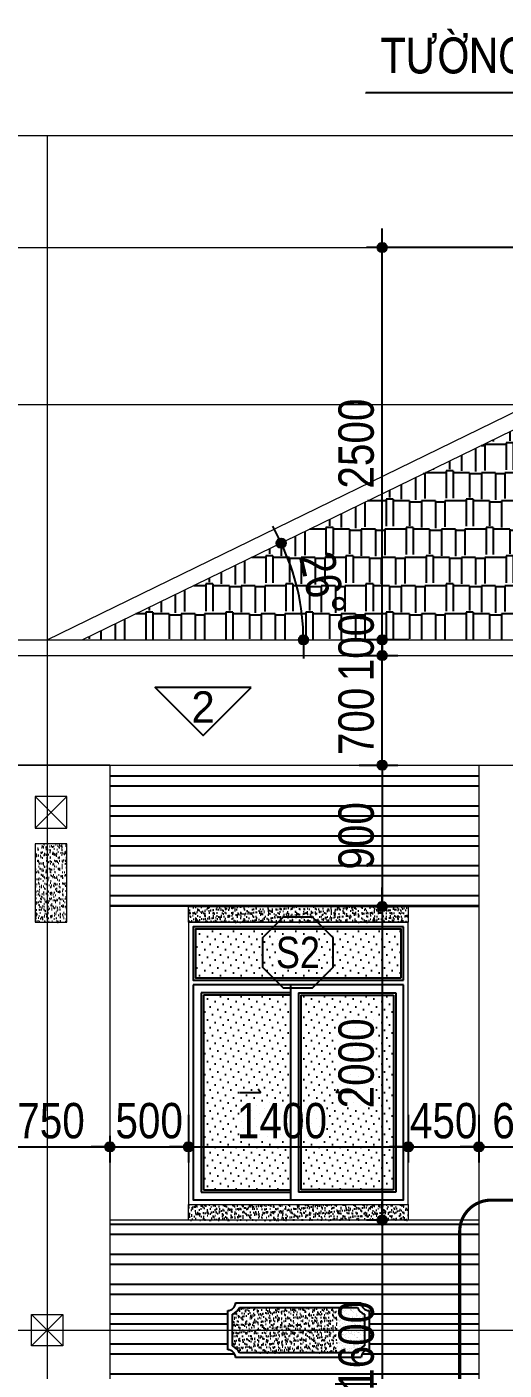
# Model space of a CAD drawing. Header units: millimetres. Extents: x 2605 to 44181, y 1776 to 19155.
# Drawn here: x 7137 to 10176, y 10561 to 19122 of the extents above; entities that cross this region are included whole.
import ezdxf
from ezdxf.enums import TextEntityAlignment as Align

# ---------------------------------------------------------------- set-up
doc = ezdxf.new("R2010")
doc.units = ezdxf.units.MM
doc.linetypes.add('ACAD_ISO10W100', pattern=[18, 12, -3, 0, -3])
doc.linetypes.add('DASHED2', pattern=[0.375, 0.25, -0.125])
for name, color, linetype in [('daucat', 220, 'Continuous'), ('DIM', 1, 'Continuous'), ('DOOR', 20, 'Continuous'), ('HACTH', 8, 'Continuous'), ('HATCH', 8, 'Continuous'), ('HATCHNGOI', 22, 'Continuous'), ('KINH 1', 142, 'Continuous'), ('netthay', 2, 'Continuous'), ('TAGS', 60, 'Continuous'), ('TEXT', 7, 'Continuous')]:
    doc.layers.add(name, color=color, linetype=linetype)
doc.layers.add('NET-THAY', color=2, linetype='Continuous', lineweight=13)
doc.layers.add('TRUC', color=24, linetype='Continuous', lineweight=0)
doc.styles.add('1', font='', dxfattribs={"height": 250})
doc.styles.add('AVO', font='')
doc.styles.add('HEL-CONDENSE', font='')
doc.styles.add('VNI-HELVE-CONDENSEN', font='')
doc.styles.get('1').set_extended_font_data('VNI-Helve-Condense')
doc.styles.get('AVO').set_extended_font_data('VNI-Avo')
doc.styles.get('HEL-CONDENSE').set_extended_font_data('VNI-Helve-Condense')
doc.styles.get('VNI-HELVE-CONDENSEN').set_extended_font_data('VNI-Helve-Condense')
doc.dimstyles.new('D100', dxfattribs={"dimtxt": 225, "dimasz": 1.2, "dimexe": 100, "dimexo": 0, "dimgap": 50, "dimtad": 1, "dimdec": 0, "dimzin": 13, "dimdsep": 46, "dimtxsty": 'HEL-CONDENSE', "dimblk": 'D50', "dimcen": 0, "dimclrd": 1, "dimclre": 1, "dimclrt": 7, "dimadec": 0, "dimazin": 0, "dimtfac": 1, "dimtdec": 0, "dimtmove": 0, "dimatfit": 3, "dimldrblk": 'D50', "dimfxl": 1, "dimtolj": 1, "dimtzin": 13, "dimarcsym": 0})
pattern_1 = [(180, (-155115.41, -494922.03), (-1e-14, -190.5), []), (180, (-155178.91, -494858.53), (-1e-14, -190.5), [])]
pattern_2 = [(37.5, (-1291710.998, -283484.096), (-1.2000235, 36.7059928), [0, -28.956, 0, -32.385, 0, -30.95625]), (7.5, (-1291711, -283484.096), (33.7142462, 53.7618825), [0, -15.621, 0, -26.0985, 0, -10.00125]), (327.5, (-1291734.43, -283484.096), (59.3244278, 0.10778885), [0, -9.525, 0, -34.29, 0, -44.7675]), (317.5, (-1291734.43, -283484.096), (57.266734, 16.7196992), [0, -4.7625, 0, -22.479, 0, -25.7175])]

# ---------------------------------------------------------------- blocks, each defined once
blk = doc.blocks.new('KH-CUADI')
at = {"layer": 'TAGS'}
blk.add_lwpolyline([(-124, 300), (-300, 124), (-300, -124), (-124, -300), (124, -300), (300, -124), (300, 124), (124, 300)], close=True, dxfattribs=at)
at = {"layer": 'TAGS', "style": 'VNI-HELVE-CONDENSEN'}
blk.add_attdef('D', text='', height=300, dxfattribs=at).set_placement((0, 0), align=Align.MIDDLE)
blk = doc.blocks.new('A$C5F62150E')
at = {"layer": 'KINH 1'}
h = blk.add_hatch(dxfattribs=at)
h.set_pattern_fill('DOTS', color=256, scale=750, angle=45, style=0)
h.set_pattern_definition([(45, (0, 0), (-16.5728, 49.71845), [0, -46.875])])
h.paths.add_polyline_path([(2528.9, 1072.2), (1218.9, 1072.2), (1218.9, 762.2), (2528.9, 762.2)])
h.paths.add_polyline_path([(1823.9, 652.2), (1268.9, 652.2), (1268.9, -587.8), (1823.9, -587.8)])
h.paths.add_polyline_path([(2478.9, 652.2), (1888.9, 652.2), (1888.9, -587.8), (2478.9, -587.8)])
at = {"layer": 'DOOR'}
for p, q in [((2543.9, 747.2), (2543.9, 1087.2)), ((2543.9, 717.2), (1203.9, 717.2)), ((1823.9, 717.2), (1823.9, -652.8)), ((1823.9, 667.2), (1253.9, 667.2)), ((1253.9, 667.2), (1253.9, -602.8)), ((1873.9, 667.2), (1873.9, -602.8)), ((1873.9, 667.2), (2493.9, 667.2)), ((2493.9, 667.2), (2493.9, -602.8)), ((1253.9, -602.8), (1823.9, -602.8)), ((2493.9, -602.8), (1873.9, -602.8))]:
    blk.add_line(p, q, dxfattribs=at)
at = {"layer": 'DOOR', "color": 8}
for p, q in [((1823.9, 652.2), (1268.9, 652.2)), ((1268.9, 652.2), (1268.9, -587.8)), ((1888.9, 652.2), (1888.9, -587.8)), ((1888.9, 652.2), (2478.9, 652.2)), ((2478.9, 652.2), (2478.9, -587.8)), ((1268.9, -587.8), (1823.9, -587.8)), ((2478.9, -587.8), (1888.9, -587.8))]:
    blk.add_line(p, q, dxfattribs=at)
at = {"layer": 'DOOR'}
for points in [[(2543.9, 1087.2), (1203.9, 1087.2), (1203.9, 747.2), (2543.9, 747.2)], [(1203.9, 717.2), (1203.9, -652.8), (2543.9, -652.8), (2543.9, 717.2)], [(1501.6, 32.3), (1632, 32.3), (1618.7, 53)], [(2246.2, 32.3), (2115.8, 32.3), (2129.1, 53)]]:
    blk.add_lwpolyline(points, dxfattribs=at)
at = {"layer": 'DOOR', "color": 8}
blk.add_lwpolyline([(2528.9, 762.2), (2528.9, 1072.2), (1218.9, 1072.2), (1218.9, 762.2), (2528.9, 762.2)], close=True, dxfattribs=at)
at = {"layer": 'NET-THAY'}
for p, q in [((1173.9, 1117.2), (2573.9, 1117.2)), ((2573.9, -682.8), (2573.9, 1117.2)), ((1173.9, -682.8), (2573.9, -682.8))]:
    blk.add_line(p, q, dxfattribs=at)
blk.add_lwpolyline([(1173.9, 1117.2), (1173.9, -682.8)], dxfattribs=at)
at = {"layer": 'TAGS', "linetype": 'Continuous'}
ref = blk.add_blockref('KH-CUADI', (1871, 924.3), dxfattribs=dict(at, xscale=0.75, yscale=0.75, zscale=0.75, rotation=180))
ref.add_attrib('D', 'S2', dxfattribs={"color": 7, "height": 200, "style": 'VNI-HELVE-CONDENSEN'}).set_placement((1871, 924.3), align=Align.MIDDLE)
blk = doc.blocks.new('D50')
at = {"layer": 'DIM'}
blk.add_hatch(color=256, dxfattribs=at).paths.add_polyline_path([(25, 0, 1), (-25, 0, 1)])
blk.add_line((25, 0), (100, 0), dxfattribs=at)
blk.add_circle((0, 0), 25, dxfattribs=at)
blk = doc.blocks.new('*D247')
at = {"layer": 'DEFPOINTS', "color": 0, "linetype": 'Continuous', "transparency": 16777216}
for p in [(6915.7, 12054.3), (7665.7, 12054.3), (7665.7, 11984.7)]:
    blk.add_point(p, dxfattribs=at)
at = {"layer": 'DIM', "color": 1, "linetype": 'Continuous', "lineweight": -2, "transparency": 16777216}
for p, q in [((6915.7, 12054.3), (6915.7, 11884.7)), ((7665.7, 12054.3), (7665.7, 11884.7)), ((6916.9, 11984.7), (7664.5, 11984.7))]:
    blk.add_line(p, q, dxfattribs=at)
at = {"layer": 'DIM', "color": 1, "linetype": 'Continuous', "lineweight": -2, "transparency": 16777216, "xscale": 1.199999999999999, "yscale": 1.199999999999999, "zscale": 1.199999999999999, "rotation": 180}
blk.add_blockref('D50', (6915.7, 11984.7), dxfattribs=at)
at = {"layer": 'DIM', "color": 1, "linetype": 'Continuous', "lineweight": -2, "transparency": 16777216, "xscale": 1.199999999999999, "yscale": 1.199999999999999, "zscale": 1.199999999999999}
blk.add_blockref('D50', (7665.7, 11984.7), dxfattribs=at)
at = {"layer": 'DIM', "color": 7, "linetype": 'Continuous', "transparency": 16777216, "insert": (7290.7, 12149.6), "char_height": 225, "attachment_point": 5, "style": 'HEL-CONDENSE'}
blk.add_mtext('\\A1;750', dxfattribs=at)
blk = doc.blocks.new('*D248')
at = {"layer": 'DEFPOINTS', "color": 0, "linetype": 'Continuous', "transparency": 16777216}
for p in [(8165.7, 12188.4), (7665.7, 12054.3), (8165.7, 11984.7)]:
    blk.add_point(p, dxfattribs=at)
at = {"layer": 'DIM', "color": 1, "linetype": 'Continuous', "lineweight": -2, "transparency": 16777216}
for p, q in [((8165.7, 12188.4), (8165.7, 11884.7)), ((7665.7, 12054.3), (7665.7, 11884.7)), ((7666.9, 11984.7), (8164.5, 11984.7))]:
    blk.add_line(p, q, dxfattribs=at)
at = {"layer": 'DIM', "color": 1, "linetype": 'Continuous', "lineweight": -2, "transparency": 16777216, "xscale": 1.199999999999999, "yscale": 1.199999999999999, "zscale": 1.199999999999999, "rotation": 180}
blk.add_blockref('D50', (7665.7, 11984.7), dxfattribs=at)
at = {"layer": 'DIM', "color": 1, "linetype": 'Continuous', "lineweight": -2, "transparency": 16777216, "xscale": 1.199999999999999, "yscale": 1.199999999999999, "zscale": 1.199999999999999}
blk.add_blockref('D50', (8165.7, 11984.7), dxfattribs=at)
at = {"layer": 'DIM', "color": 7, "linetype": 'Continuous', "transparency": 16777216, "insert": (7915.7, 12149.6), "char_height": 225, "attachment_point": 5, "style": 'HEL-CONDENSE'}
blk.add_mtext('\\A1;500', dxfattribs=at)
blk = doc.blocks.new('*D249')
at = {"layer": 'DEFPOINTS', "color": 0, "linetype": 'Continuous', "transparency": 16777216}
for p in [(8165.7, 12188.4), (9565.7, 12188.4), (9565.7, 11984.7)]:
    blk.add_point(p, dxfattribs=at)
at = {"layer": 'DIM', "color": 1, "linetype": 'Continuous', "lineweight": -2, "transparency": 16777216}
for p, q in [((8165.7, 12188.4), (8165.7, 11884.7)), ((9565.7, 12188.4), (9565.7, 11884.7)), ((8166.9, 11984.7), (9564.5, 11984.7))]:
    blk.add_line(p, q, dxfattribs=at)
at = {"layer": 'DIM', "color": 1, "linetype": 'Continuous', "lineweight": -2, "transparency": 16777216, "xscale": 1.199999999999999, "yscale": 1.199999999999999, "zscale": 1.199999999999999, "rotation": 180}
blk.add_blockref('D50', (8165.7, 11984.7), dxfattribs=at)
at = {"layer": 'DIM', "color": 1, "linetype": 'Continuous', "lineweight": -2, "transparency": 16777216, "xscale": 1.199999999999999, "yscale": 1.199999999999999, "zscale": 1.199999999999999}
blk.add_blockref('D50', (9565.7, 11984.7), dxfattribs=at)
at = {"layer": 'DIM', "color": 7, "linetype": 'Continuous', "transparency": 16777216, "insert": (8761.1, 12149.6), "char_height": 225, "attachment_point": 5, "style": 'HEL-CONDENSE'}
blk.add_mtext('\\A1;1400', dxfattribs=at)
blk = doc.blocks.new('*D250')
at = {"layer": 'DEFPOINTS', "color": 0, "linetype": 'Continuous', "transparency": 16777216}
for p in [(9565.7, 12188.4), (10015.7, 12188.4), (10015.7, 11984.7)]:
    blk.add_point(p, dxfattribs=at)
at = {"layer": 'DIM', "color": 1, "linetype": 'Continuous', "lineweight": -2, "transparency": 16777216}
for p, q in [((9565.7, 12188.4), (9565.7, 11884.7)), ((10015.7, 12188.4), (10015.7, 11884.7)), ((9566.9, 11984.7), (10014.5, 11984.7))]:
    blk.add_line(p, q, dxfattribs=at)
at = {"layer": 'DIM', "color": 1, "linetype": 'Continuous', "lineweight": -2, "transparency": 16777216, "xscale": 1.199999999999999, "yscale": 1.199999999999999, "zscale": 1.199999999999999, "rotation": 180}
blk.add_blockref('D50', (9565.7, 11984.7), dxfattribs=at)
at = {"layer": 'DIM', "color": 1, "linetype": 'Continuous', "lineweight": -2, "transparency": 16777216, "xscale": 1.199999999999999, "yscale": 1.199999999999999, "zscale": 1.199999999999999}
blk.add_blockref('D50', (10015.7, 11984.7), dxfattribs=at)
at = {"layer": 'DIM', "color": 7, "linetype": 'Continuous', "transparency": 16777216, "insert": (9790.7, 12149.6), "char_height": 225, "attachment_point": 5, "style": 'HEL-CONDENSE'}
blk.add_mtext('\\A1;450', dxfattribs=at)
blk = doc.blocks.new('*D251')
at = {"layer": 'DEFPOINTS', "color": 0, "linetype": 'Continuous', "transparency": 16777216}
for p in [(10615.7, 12263.5), (10015.7, 12188.4), (10615.7, 11984.7)]:
    blk.add_point(p, dxfattribs=at)
at = {"layer": 'DIM', "color": 1, "linetype": 'Continuous', "lineweight": -2, "transparency": 16777216}
for p, q in [((10615.7, 12263.5), (10615.7, 11884.7)), ((10015.7, 12188.4), (10015.7, 11884.7)), ((10016.9, 11984.7), (10614.5, 11984.7))]:
    blk.add_line(p, q, dxfattribs=at)
at = {"layer": 'DIM', "color": 1, "linetype": 'Continuous', "lineweight": -2, "transparency": 16777216, "xscale": 1.199999999999999, "yscale": 1.199999999999999, "zscale": 1.199999999999999, "rotation": 180}
blk.add_blockref('D50', (10015.7, 11984.7), dxfattribs=at)
at = {"layer": 'DIM', "color": 1, "linetype": 'Continuous', "lineweight": -2, "transparency": 16777216, "xscale": 1.199999999999999, "yscale": 1.199999999999999, "zscale": 1.199999999999999}
blk.add_blockref('D50', (10615.7, 11984.7), dxfattribs=at)
at = {"layer": 'DIM', "color": 7, "linetype": 'Continuous', "transparency": 16777216, "insert": (10315.7, 12149.6), "char_height": 225, "attachment_point": 5, "style": 'HEL-CONDENSE'}
blk.add_mtext('\\A1;600', dxfattribs=at)
blk = doc.blocks.new('*D189')
at = {"layer": 'DEFPOINTS', "color": 0, "linetype": 'Continuous', "transparency": 16777216}
for p in [(9316.9, 14416.1), (9316.9, 13516.1), (9399.6, 13516.1)]:
    blk.add_point(p, dxfattribs=at)
at = {"layer": 'DIM', "color": 1, "linetype": 'Continuous', "lineweight": -2, "transparency": 16777216}
for p, q in [((9316.9, 14416.1), (9499.6, 14416.1)), ((9399.6, 14414.9), (9399.6, 13517.3)), ((9316.9, 13516.1), (9499.6, 13516.1))]:
    blk.add_line(p, q, dxfattribs=at)
at = {"layer": 'DIM', "color": 1, "linetype": 'Continuous', "lineweight": -2, "transparency": 16777216, "xscale": 1.199999999999999, "yscale": 1.199999999999999, "zscale": 1.199999999999999}
for p, rotation in [((9399.6, 14416.1), 90), ((9399.6, 13516.1), 270)]:
    blk.add_blockref('D50', p, dxfattribs=dict(at, rotation=rotation))
at = {"layer": 'DIM', "color": 7, "linetype": 'Continuous', "transparency": 16777216, "insert": (9234.7, 13966.1), "char_height": 225, "attachment_point": 5, "rotation": 90, "style": 'HEL-CONDENSE'}
blk.add_mtext('\\A1;900', dxfattribs=at)
blk = doc.blocks.new('*D190')
at = {"layer": 'DEFPOINTS', "color": 0, "linetype": 'Continuous', "transparency": 16777216}
for p in [(9316.9, 13516.1), (9399.6, 11516.1), (9399.6, 11516.1)]:
    blk.add_point(p, dxfattribs=at)
at = {"layer": 'DIM', "color": 1, "linetype": 'Continuous', "lineweight": -2, "transparency": 16777216}
for p, q in [((9316.9, 13516.1), (9499.6, 13516.1)), ((9399.6, 13514.9), (9399.6, 11517.3)), ((9399.6, 11516.1), (9299.6, 11516.1))]:
    blk.add_line(p, q, dxfattribs=at)
at = {"layer": 'DIM', "color": 1, "linetype": 'Continuous', "lineweight": -2, "transparency": 16777216, "xscale": 1.199999999999999, "yscale": 1.199999999999999, "zscale": 1.199999999999999}
for p, rotation in [((9399.6, 13516.1), 90), ((9399.6, 11516.1), 270)]:
    blk.add_blockref('D50', p, dxfattribs=dict(at, rotation=rotation))
at = {"layer": 'DIM', "color": 7, "linetype": 'Continuous', "transparency": 16777216, "insert": (9234.7, 12516.1), "char_height": 225, "attachment_point": 5, "rotation": 90, "style": 'HEL-CONDENSE'}
blk.add_mtext('\\A1;2000', dxfattribs=at)
blk = doc.blocks.new('*D191')
at = {"layer": 'DEFPOINTS', "color": 0, "linetype": 'Continuous', "transparency": 16777216}
for p in [(9399.6, 11516.1), (9399.6, 9916.1), (9399.6, 9916.1)]:
    blk.add_point(p, dxfattribs=at)
at = {"layer": 'DIM', "color": 1, "linetype": 'Continuous', "lineweight": -2, "transparency": 16777216}
for p, q in [((9399.6, 11516.1), (9299.6, 11516.1)), ((9399.6, 11514.9), (9399.6, 9917.3)), ((9399.6, 9916.1), (9299.6, 9916.1))]:
    blk.add_line(p, q, dxfattribs=at)
at = {"layer": 'DIM', "color": 1, "linetype": 'Continuous', "lineweight": -2, "transparency": 16777216, "xscale": 1.199999999999999, "yscale": 1.199999999999999, "zscale": 1.199999999999999}
for p, rotation in [((9399.6, 11516.1), 90), ((9399.6, 9916.1), 270)]:
    blk.add_blockref('D50', p, dxfattribs=dict(at, rotation=rotation))
at = {"layer": 'DIM', "color": 7, "linetype": 'Continuous', "transparency": 16777216, "insert": (9234.7, 10716.1), "char_height": 225, "attachment_point": 5, "rotation": 90, "style": 'HEL-CONDENSE'}
blk.add_mtext('\\A1;1600', dxfattribs=at)
blk = doc.blocks.new('*D196')
at = {"layer": 'DEFPOINTS', "color": 0, "linetype": 'Continuous', "transparency": 16777216}
for p in [(9252.2, 15116.1), (9399.6, 15116.1), (9252.2, 14416.1)]:
    blk.add_point(p, dxfattribs=at)
at = {"layer": 'DIM', "color": 1, "linetype": 'Continuous', "lineweight": -2, "transparency": 16777216}
for p, q in [((9252.2, 15116.1), (9499.6, 15116.1)), ((9399.6, 14417.3), (9399.6, 15114.9)), ((9252.2, 14416.1), (9499.6, 14416.1))]:
    blk.add_line(p, q, dxfattribs=at)
at = {"layer": 'DIM', "color": 1, "linetype": 'Continuous', "lineweight": -2, "transparency": 16777216, "xscale": 1.199999999999999, "yscale": 1.199999999999999, "zscale": 1.199999999999999}
for p, rotation in [((9399.6, 15116.1), 90), ((9399.6, 14416.1), 270)]:
    blk.add_blockref('D50', p, dxfattribs=dict(at, rotation=rotation))
at = {"layer": 'DIM', "color": 7, "linetype": 'Continuous', "transparency": 16777216, "insert": (9234.7, 14695.2), "char_height": 225, "attachment_point": 5, "rotation": 90, "style": 'HEL-CONDENSE'}
blk.add_mtext('\\A1;700', dxfattribs=at)
blk = doc.blocks.new('*D197')
at = {"layer": 'DEFPOINTS', "color": 0, "linetype": 'Continuous', "transparency": 16777216}
for p in [(9399.6, 15216.1), (9569, 15216.1), (9252.2, 15116.1)]:
    blk.add_point(p, dxfattribs=at)
at = {"layer": 'DIM', "color": 1, "linetype": 'Continuous', "lineweight": -2, "transparency": 16777216}
for p, q in [((9569, 15216.1), (9299.6, 15216.1)), ((9399.6, 15217.3), (9399.6, 15218.5)), ((9399.6, 15116.1), (9399.6, 15216.1)), ((9252.2, 15116.1), (9499.6, 15116.1)), ((9399.6, 15114.9), (9399.6, 15113.7))]:
    blk.add_line(p, q, dxfattribs=at)
at = {"layer": 'DIM', "color": 1, "linetype": 'Continuous', "lineweight": -2, "transparency": 16777216, "xscale": 1.199999999999999, "yscale": 1.199999999999999, "zscale": 1.199999999999999}
for p, rotation in [((9399.6, 15216.1), 270), ((9399.6, 15116.1), 90)]:
    blk.add_blockref('D50', p, dxfattribs=dict(at, rotation=rotation))
at = {"layer": 'DIM', "color": 7, "linetype": 'Continuous', "transparency": 16777216, "insert": (9234.7, 15166.1), "char_height": 225, "attachment_point": 5, "rotation": 90, "style": 'HEL-CONDENSE'}
blk.add_mtext('\\A1;100', dxfattribs=at)
blk = doc.blocks.new('*D198')
at = {"layer": 'DEFPOINTS', "color": 0, "linetype": 'Continuous', "transparency": 16777216}
for p in [(9399.6, 17716.1), (10508.4, 17716.1), (9569, 15216.1)]:
    blk.add_point(p, dxfattribs=at)
at = {"layer": 'DIM', "color": 1, "linetype": 'Continuous', "lineweight": -2, "transparency": 16777216}
for p, q in [((10508.4, 17716.1), (9299.6, 17716.1)), ((9399.6, 15217.3), (9399.6, 17714.9)), ((9569, 15216.1), (9299.6, 15216.1))]:
    blk.add_line(p, q, dxfattribs=at)
at = {"layer": 'DIM', "color": 1, "linetype": 'Continuous', "lineweight": -2, "transparency": 16777216, "xscale": 1.199999999999999, "yscale": 1.199999999999999, "zscale": 1.199999999999999}
for p, rotation in [((9399.6, 17716.1), 90), ((9399.6, 15216.1), 270)]:
    blk.add_blockref('D50', p, dxfattribs=dict(at, rotation=rotation))
at = {"layer": 'DIM', "color": 7, "linetype": 'Continuous', "transparency": 16777216, "insert": (9234.7, 16466.1), "char_height": 225, "attachment_point": 5, "rotation": 90, "style": 'HEL-CONDENSE'}
blk.add_mtext('\\A1;2500', dxfattribs=at)
blk = doc.blocks.new('TUONG-NAM')
at = {"layer": 'TAGS'}
blk.add_lwpolyline([(-453, -453), (453, -453), (0, 0)], close=True, dxfattribs=at)
at = {"layer": 'TAGS', "linetype": 'Continuous', "style": 'AVO'}
blk.add_attdef('KH-TUONG', text='', height=250, dxfattribs=at).set_placement((0, -269), align=Align.MIDDLE_CENTER)
blk = doc.blocks.new('*D161')
at = {"layer": 'DEFPOINTS', "color": 0, "linetype": 'Continuous', "transparency": 16777216}
for p in [(12414.5, 17616.1), (8881.6, 15427.6), (6315.7, 15216.1), (7493.8, 15216.1), (21176.9, 15216.1)]:
    blk.add_point(p, dxfattribs=at)
at = {"layer": 'DIM', "color": 1, "linetype": 'Continuous', "lineweight": -2, "transparency": 16777216}
blk.add_arc((7493.8, 15216.1), 1403.8, 0.04898, 25.95102, dxfattribs=at)
at = {"layer": 'DIM', "color": 1, "linetype": 'Continuous', "lineweight": -2, "transparency": 16777216, "xscale": 1.199999999999999, "yscale": 1.199999999999999, "zscale": 1.199999999999999}
for p, rotation in [((8755.5, 15831.5), 115.975511560504), ((8897.6, 15216.1), 270.024488439497)]:
    blk.add_blockref('D50', p, dxfattribs=dict(at, rotation=rotation))
at = {"layer": 'DIM', "color": 7, "linetype": 'Continuous', "transparency": 16777216, "insert": (9022.3, 15569), "char_height": 225, "attachment_point": 5, "rotation": 283, "style": 'HEL-CONDENSE'}
blk.add_mtext('\\A1;26°', dxfattribs=at)

msp = doc.modelspace()

# ---------------------------------------------------------------- hatches: boundary and pattern name
at = {"layer": 'HACTH'}
h = msp.add_hatch(dxfattribs=at)
h.set_pattern_fill('ANSI32', color=256, scale=20, angle=135, style=0)
h.set_pattern_definition(pattern_1)
h.paths.add_polyline_path([(19565.677, 13516.106), (21265.677, 13516.106), (21265.677, 14416.106), (19565.677, 14416.106)])
h.paths.add_polyline_path([(16565.677, 13516.106), (18965.677, 13516.106), (18965.677, 14416.106), (16565.677, 14416.106)])
h.paths.add_polyline_path([(13565.677, 13516.106), (15965.677, 13516.106), (15965.677, 14416.106), (13565.677, 14416.106)])
h.paths.add_polyline_path([(10615.677, 13516.106), (12965.677, 13516.106), (12965.677, 14416.106), (10615.677, 14416.106)])
h.paths.add_polyline_path([(7665.677, 13516.106), (10015.677, 13516.106), (10015.677, 14416.106), (7665.677, 14416.106)])
h = msp.add_hatch(dxfattribs=at)
h.set_pattern_fill('ANSI32', color=256, scale=20, angle=135, style=0)
h.set_pattern_definition(pattern_1)
h.paths.add_polyline_path([(10015.677, 11516.106), (7665.677, 11516.106), (7665.677, 10816.106), (8415.677, 10816.106), (8415.677, 10941.106, 0.41421356), (8465.677, 10991.106), (9265.677, 10991.106, 0.41421356), (9315.677, 10941.106), (9315.677, 10816.106), (10015.677, 10816.106)])
h.paths.add_polyline_path([(12965.677, 11516.106), (10615.677, 11516.106), (10615.677, 10816.106), (11315.677, 10816.106), (11315.677, 10941.106, 0.41421356), (11365.677, 10991.106), (12165.677, 10991.106, 0.41421356), (12215.677, 10941.106), (12215.677, 10816.106), (12965.677, 10816.106)])
h.paths.add_polyline_path([(15965.677, 11516.106), (13565.677, 11516.106), (13565.677, 10816.106), (14315.677, 10816.106), (14315.677, 10941.106, 0.41421356), (14365.677, 10991.106), (15165.677, 10991.106, 0.41421356), (15215.677, 10941.106), (15215.677, 10816.106), (15965.677, 10816.106)])
h.paths.add_polyline_path([(21464.353, 11000.709), (26137.78, 11000.709), (26137.78, 10546.589), (21464.353, 10546.589)], flags=9)
edge = h.paths.add_edge_path()
edge.add_line((7665.677, 9916.106), (10015.677, 9916.106))
edge.add_line((10015.677, 9916.106), (10015.677, 10816.106))
edge.add_line((10015.677, 10816.106), (9315.677, 10816.106))
edge.add_line((9315.677, 10816.106), (9315.677, 10691.106))
edge.add_arc((9315.677, 10641.106), 50, 90, 180)
edge.add_line((9265.677, 10641.106), (8465.677, 10641.106))
edge.add_arc((8415.677, 10641.106), 50, 0, 90)
edge.add_line((8415.677, 10691.106), (8415.677, 10816.106))
edge.add_line((8415.677, 10816.106), (7665.677, 10816.106))
edge.add_line((7665.677, 10816.106), (7665.677, 9916.106))
edge = h.paths.add_edge_path()
edge.add_line((10615.677, 9916.106), (12965.677, 9916.106))
edge.add_line((12965.677, 9916.106), (12965.677, 10816.106))
edge.add_line((12965.677, 10816.106), (12215.677, 10816.106))
edge.add_line((12215.677, 10816.106), (12215.677, 10691.106))
edge.add_arc((12215.677, 10641.106), 50, 90, 180)
edge.add_line((12165.677, 10641.106), (11365.677, 10641.106))
edge.add_arc((11315.677, 10641.106), 50, 0, 90)
edge.add_line((11315.677, 10691.106), (11315.677, 10816.106))
edge.add_line((11315.677, 10816.106), (10615.677, 10816.106))
edge.add_line((10615.677, 10816.106), (10615.677, 9916.106))
edge = h.paths.add_edge_path()
edge.add_line((13565.677, 9916.106), (15965.677, 9916.106))
edge.add_line((15965.677, 9916.106), (15965.677, 10816.106))
edge.add_line((15965.677, 10816.106), (15215.677, 10816.106))
edge.add_line((15215.677, 10816.106), (15215.677, 10691.106))
edge.add_arc((15215.677, 10641.106), 50, 90, 180)
edge.add_line((15165.677, 10641.106), (14365.677, 10641.106))
edge.add_arc((14315.677, 10641.106), 50, 0, 90)
edge.add_line((14315.677, 10691.106), (14315.677, 10816.106))
edge.add_line((14315.677, 10816.106), (13565.677, 10816.106))
edge.add_line((13565.677, 10816.106), (13565.677, 9916.106))
at = {"layer": 'HATCH'}
h = msp.add_hatch(dxfattribs=at)
h.set_pattern_fill('AR-SAND', color=256, scale=0.75, style=0)
h.set_pattern_definition(pattern_2)
h.paths.add_polyline_path([(7190.677, 13416.106), (7390.677, 13416.106), (7390.677, 13916.106), (7190.677, 13916.106)])
h = msp.add_hatch(dxfattribs=at)
h.set_pattern_fill('AR-SAND', color=256, scale=0.75, style=0)
h.set_pattern_definition(pattern_2)
h.paths.add_polyline_path([(8165.677, 13516.106), (9565.677, 13516.106), (9565.677, 13416.106), (8165.677, 13416.106)])
h = msp.add_hatch(dxfattribs=at)
h.set_pattern_fill('AR-SAND', color=256, scale=0.75, style=0)
h.set_pattern_definition(pattern_2)
h.paths.add_polyline_path([(8165.677, 11616.106), (9565.677, 11616.106), (9565.677, 11516.106), (8165.677, 11516.106)])
h = msp.add_hatch(dxfattribs=at)
h.set_pattern_fill('AR-SAND', color=256, scale=0.75, style=0)
h.set_pattern_definition(pattern_2)
h.paths.add_polyline_path([(9241.515, 10961.106), (8489.839, 10961.106, -0.20323136), (8445.677, 10916.944), (8445.677, 10715.268, -0.20323136), (8489.839, 10671.106), (9241.515, 10671.106, -0.20323136), (9285.677, 10715.268), (9285.677, 10916.944, -0.20323136)])
at = {"layer": 'HATCHNGOI'}
h = msp.add_hatch(dxfattribs=at)
h.set_pattern_fill('AR-RSHKE', color=34, scale=15, angle=180, style=0)
h.set_pattern_definition([(180, (-1036016.52, 306620.13), (-382.5, -180), [90, -75, 105, -45, 135, -60]), (180, (-1036106.52, 306612.63), (-382.5, -180), [75, -285, 60, -90]), (180, (-1036286.52, 306631.38), (-382.5, -180), [45, -465]), (270, (-1036016.52, 306620.13), (127.5, -180), [172.5, -547.5]), (270, (-1036106.52, 306620.13), (127.5, -180), [168.75, -551.25]), (270, (-1036181.52, 306620.13), (127.5, -180), [157.5, -562.5]), (270, (-1036286.52, 306631.38), (127.5, -180), [172.5, -547.5]), (270, (-1036331.52, 306631.38), (127.5, -180), [172.5, -547.5]), (270, (-1036466.52, 306620.13), (127.5, -180), [165, -555])])
h.paths.add_polyline_path([(10265.677, 16611.545), (10265.677, 15216.106), (13042.942, 15216.106)])
h.paths.add_polyline_path([(10265.677, 16568.043), (7493.794, 15216.106), (10265.677, 15216.106)])

# ---------------------------------------------------------------- linework, layer by layer
at = {"layer": 'daucat', "linetype": 'DASHED2', "ltscale": 500, "const_width": 20}
msp.add_lwpolyline([(10092.776, 11644.615), (13516.954, 11644.615, -0.41421356), (13716.954, 11444.615), (13716.954, 9834.914, -0.41421356), (13516.954, 9634.914), (10092.776, 9634.914, -0.41421356), (9892.776, 9834.914), (9892.776, 11444.615, -0.41421356)], format="xyb", close=True, dxfattribs=at)
at = {"layer": 'NET-THAY'}
for p, q in [((7265.677, 15216.106), (12391.436, 17716.106)), ((7488.411, 15216.106), (10309.61, 16589.471)), ((6315.677, 15216.106), (21176.905, 15216.106)), ((6315.677, 15116.106), (21211.216, 15116.106)), ((6365.677, 14416.106), (20955.359, 14416.106)), ((7665.677, 14416.106), (7065.677, 14416.106)), ((8165.677, 13516.106), (7665.677, 13516.106)), ((9565.677, 13516.106), (10015.682, 13516.106)), ((10015.677, 11516.106), (7665.677, 11516.106))]:
    msp.add_line(p, q, dxfattribs=at)
for points in [[(6365.677, 15116.106), (20665.677, 15116.106)], [(7665.677, 14416.106), (7665.677, 6866.106)], [(10015.677, 14416.106), (10015.677, 5116.106)], [(7390.677, 14216.106), (7190.677, 14216.106), (7190.677, 14016.106), (7390.677, 14016.106), (7390.677, 14216.106)], [(7190.677, 14216.106), (7390.677, 14016.106)], [(7390.677, 14216.106), (7190.677, 14016.106)], [(7390.677, 13916.106), (7190.677, 13916.106), (7190.677, 13416.106), (7390.677, 13416.106), (7390.677, 13916.106)], [(7165.677, 10916.106), (7365.677, 10916.106), (7365.677, 10716.106), (7165.677, 10716.106), (7165.677, 10916.106)], [(7365.677, 10916.106), (7165.677, 10716.106)], [(7165.677, 10916.106), (7365.677, 10716.106)]]:
    msp.add_lwpolyline(points, dxfattribs=at)
for points in [[(8165.677, 13516.106), (9565.677, 13516.106), (9565.677, 13416.106), (8165.677, 13416.106)], [(8165.677, 11616.106), (9565.677, 11616.106), (9565.677, 11516.106), (8165.677, 11516.106)]]:
    msp.add_lwpolyline(points, close=True, dxfattribs=at)
at = {"layer": 'netthay'}
for points in [[(8465.677, 10991.106), (9265.677, 10991.106)], [(8489.839, 10961.106), (9241.515, 10961.106)], [(8415.677, 10691.106), (8415.677, 10941.106)], [(8445.677, 10715.268), (8445.677, 10916.944)], [(9285.677, 10916.944), (9285.677, 10715.268)], [(9315.677, 10941.106), (9315.677, 10691.106)], [(9265.677, 10641.106), (8465.677, 10641.106)], [(9241.515, 10671.106), (8489.839, 10671.106)]]:
    msp.add_lwpolyline(points, dxfattribs=at)
for centre, radius, start, end in [((8415.677, 10991.106), 50, 270, 0), ((8415.677, 10991.106), 80, 292.0243128, 337.9756872), ((9315.677, 10991.106), 80, 202.0243128, 247.9756872), ((9315.677, 10991.106), 50, 180, 270), ((8415.677, 10641.106), 80, 22.0243128, 67.9756872), ((9315.677, 10641.106), 80, 112.0243128, 157.9756872), ((8415.677, 10641.106), 50, 0, 90), ((9315.677, 10641.106), 50, 90, 180)]:
    msp.add_arc(centre, radius, start, end, dxfattribs=at)
at = {"layer": 'TEXT'}
msp.add_lwpolyline([(16849.9, 18702.089), (9294.4, 18702.089), (9294.4, 18702.089)], dxfattribs=at)
at = {"layer": 'TRUC', "linetype": 'ACAD_ISO10W100', "ltscale": 0.2}
for points in [[(5735.896, 18428.761), (41662.568, 18428.761)], [(7265.677, 18428.761), (7265.677, 4066.106)], [(5735.896, 17716.106), (41662.568, 17716.106)], [(5735.896, 16716.106), (41662.568, 16716.106)], [(5735.896, 15116.106), (41662.568, 15116.106)], [(5735.896, 14416.106), (41662.568, 14416.106)], [(5735.896, 10816.106), (41662.568, 10816.106)]]:
    msp.add_lwpolyline(points, dxfattribs=at)
msp.add_lwpolyline([(5735.896, 18428.761), (41662.568, 18428.761), (41662.568, 4066.106), (5735.896, 4066.106)], close=True, dxfattribs=at)

# ---------------------------------------------------------------- block references
at = {"layer": 'DOOR'}
msp.add_blockref('A$C5F62150E', (6991.782, 12298.878), dxfattribs=at)
at = {"layer": 'TAGS', "linetype": 'Continuous'}
ref = msp.add_blockref('TUONG-NAM', (8259.401, 14605.591), dxfattribs=dict(at, xscale=0.6749999998137355, yscale=0.6750000000174623, zscale=0.675, rotation=180))
ref.add_attrib('KH-TUONG', '2', dxfattribs={"color": 7, "linetype": 'Continuous', "height": 200, "style": 'AVO'}).set_placement((8259.067, 14787.356), align=Align.MIDDLE_CENTER)

# ---------------------------------------------------------------- texts
at = {"layer": 'TEXT', "insert": (13068.614, 19052.26), "char_height": 225, "attachment_point": 2, "style": '1'}
msp.add_mtext('TÖÔØNG KEÛ JONTE SAÂU 10 ROÄNG 20 CAÙCH KHOAÛNG 100mm', dxfattribs=at)

# ---------------------------------------------------------------- dimensions: what is measured, and where the dimension line sits
at = {"layer": 'DIM', "linetype": 'Continuous'}
for base, p1, p2, picture, middle in [((9399.62, 17716.106), (9568.977, 15216.106), (10508.365, 17716.106), '*D198', (9234.72, 16466.106)), ((9399.62, 11516.106), (9316.87, 13516.106), (9399.62, 11516.106), '*D190', (9234.72, 12516.106)), ((9399.62, 9916.106), (9399.62, 11516.106), (9399.62, 9916.106), '*D191', (9234.72, 10716.106))]:
    dim = msp.add_linear_dim(base=base, p1=p1, p2=p2, angle=90, dimstyle='D100', override={"dimtmove": 1}, dxfattribs=at)
    dim.commit()
    dim.dimension.update_dxf_attribs({"geometry": picture, "text_midpoint": middle})
dim = msp.add_angular_dim_2l(base=(8881.589, 15427.642), line1=((6315.677, 15216.106), (21176.905, 15216.106)), line2=((7493.794, 15216.106), (12414.523, 17616.106)), dimstyle='D100', dxfattribs=at)
dim.commit()
dim.dimension.update_dxf_attribs({"geometry": '*D161', "text_midpoint": (9022.312, 15568.992)})
dim = msp.add_linear_dim(base=(9399.62, 15216.106), p1=(9252.183, 15116.106), p2=(9568.977, 15216.106), angle=90, dimstyle='D100', override={"dimtmove": 1}, dxfattribs=at)
dim.commit()
dim.dimension.update_dxf_attribs({"geometry": '*D197', "text_midpoint": (9399.62, 15166.106), "dimtype": 160})
dim = msp.add_linear_dim(base=(9399.62, 15116.106), p1=(9252.183, 14416.106), p2=(9252.183, 15116.106), angle=90, dimstyle='D100', dxfattribs=at)
dim.commit()
dim.dimension.update_dxf_attribs({"geometry": '*D196', "text_midpoint": (9399.62, 14695.241), "dimtype": 160})
dim = msp.add_linear_dim(base=(9399.62, 13516.106), p1=(9316.87, 14416.106), p2=(9316.87, 13516.106), angle=90, dimstyle='D100', dxfattribs=at)
dim.commit()
dim.dimension.update_dxf_attribs({"geometry": '*D189', "text_midpoint": (9234.72, 13966.106)})
dim = msp.add_linear_dim(base=(7665.677, 11984.721), p1=(6915.677, 12054.284), p2=(7665.677, 12054.284), dimstyle='D100', dxfattribs=at)
dim.commit()
dim.dimension.update_dxf_attribs({"geometry": '*D247', "text_midpoint": (7290.677, 12149.621)})
for base, p1, p2, picture, middle in [((8165.677, 11984.721), (7665.677, 12054.284), (8165.677, 12188.446), '*D248', (7915.677, 11984.721)), ((9565.677, 11984.721), (8165.677, 12188.446), (9565.677, 12188.446), '*D249', (8761.063, 11984.721)), ((10015.677, 11984.721), (9565.677, 12188.446), (10015.677, 12188.446), '*D250', (9790.677, 11984.721))]:
    dim = msp.add_linear_dim(base=base, p1=p1, p2=p2, dimstyle='D100', override={"dimtmove": 1}, dxfattribs=at)
    dim.commit()
    dim.dimension.update_dxf_attribs({"geometry": picture, "text_midpoint": middle, "dimtype": 160})
dim = msp.add_linear_dim(base=(10615.677, 11984.721), p1=(10015.677, 12188.446), p2=(10615.677, 12263.505), dimstyle='D100', override={"dimtmove": 1}, dxfattribs=at)
dim.commit()
dim.dimension.update_dxf_attribs({"geometry": '*D251', "text_midpoint": (10315.677, 12149.621)})

doc.saveas('drawing.dxf')
